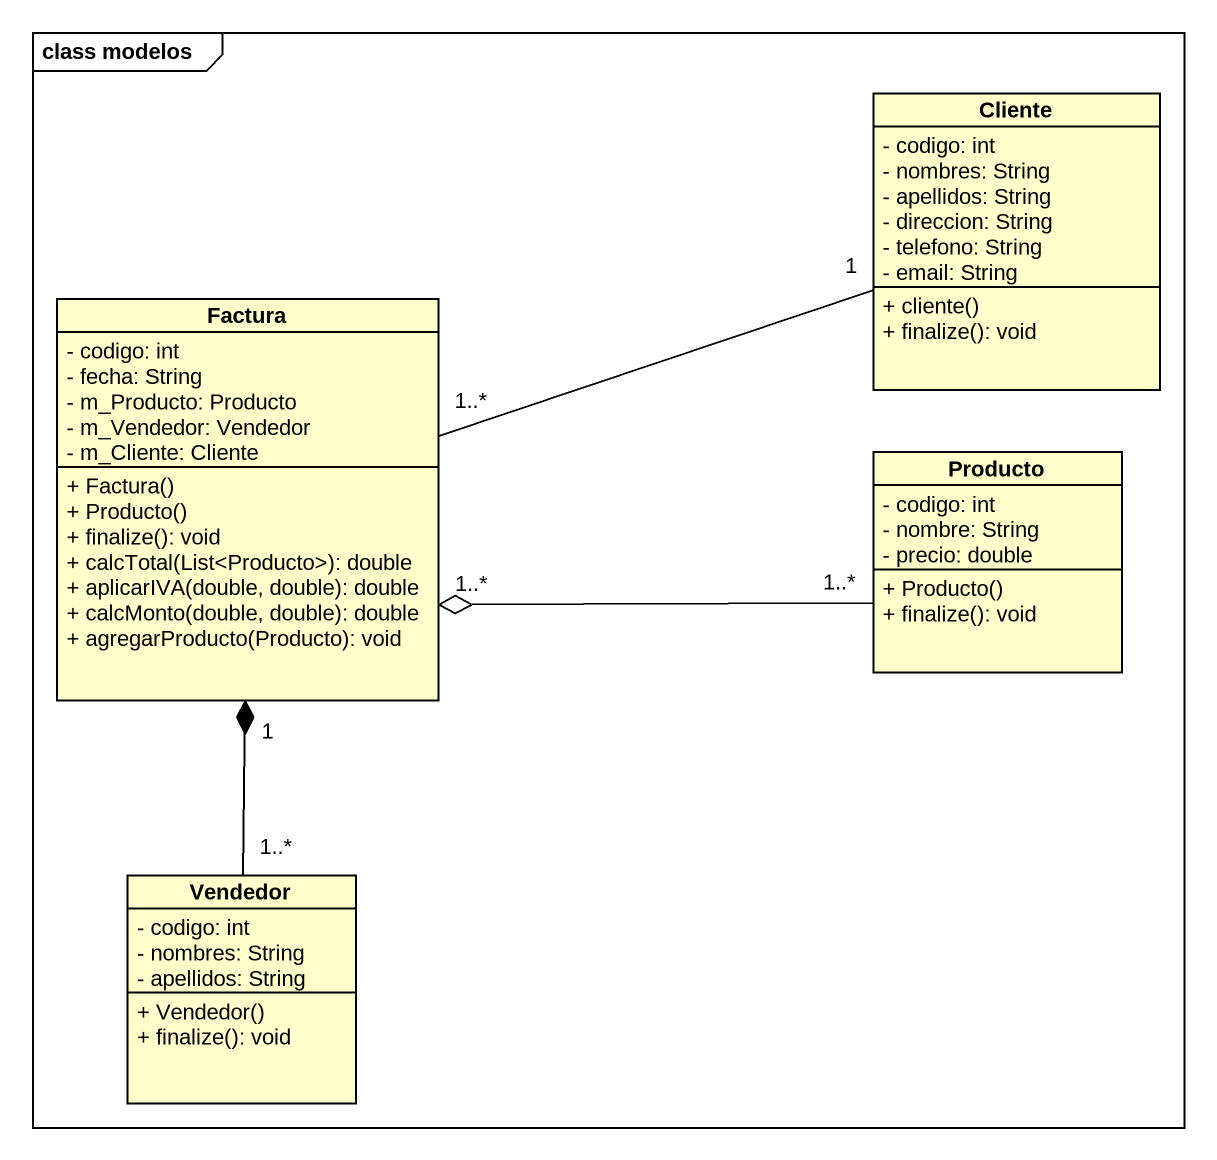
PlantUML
@startuml
mainframe class modelos
hide circle
hide empty members
skinparam classAttributeIconSize 0
class Cliente {
  - codigo: int
  - nombres: String
  - apellidos: String
  - direccion: String
  - telefono: String
  - email: String
  + cliente()
  + finalize(): void
}
class Factura {
  - codigo: int
  - fecha: String
  - m_Producto: Producto
  - m_Vendedor: Vendedor
  - m_Cliente: Cliente
  + Factura()
  + Producto()
  + finalize(): void
  + calcTotal(List<Producto>): double
  + aplicarIVA(double, double): double
  + calcMonto(double, double): double
  + agregarProducto(Producto): void
}
class Producto {
  - codigo: int
  - nombre: String
  - precio: double
  + Producto()
  + finalize(): void
}
class Vendedor {
  - codigo: int
  - nombres: String
  - apellidos: String
  + Vendedor()
  + finalize(): void
}
Factura "1..*" -right- "1" Cliente
Producto "1..*" -left-o "1..*" Factura
Vendedor "1..*" -up-* "1" Factura
@enduml
